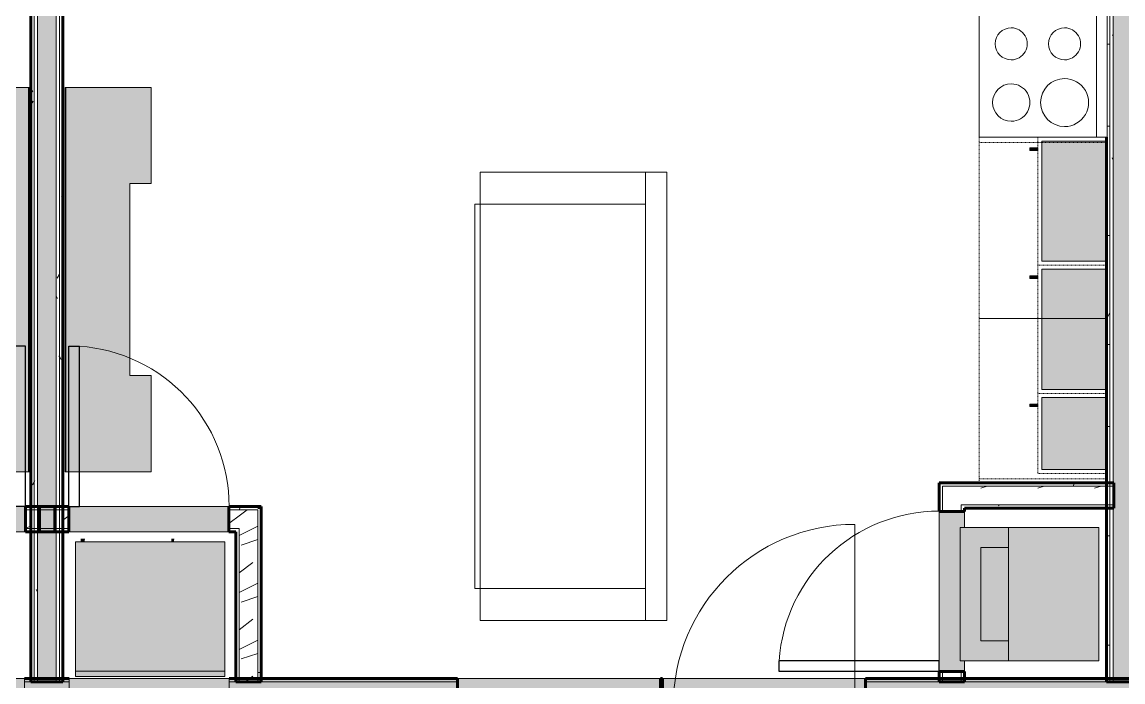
# Model space of a CAD drawing. Header units: inches. Extents: x -4061 to -1937, y 9836 to 11171.
# Drawn here: x -3141.8 to -2935.5, y 10018.1 to 10141.7 of the extents above; entities that cross this region are included whole.
import ezdxf

# ---------------------------------------------------------------- set-up
doc = ezdxf.new("R2010")
doc.units = ezdxf.units.IN
doc.header["$MEASUREMENT"] = 0
doc.linetypes.add('Dash', pattern=[0.25, 0.125, -0.125])
for name, color, linetype, lineweight in [('0-1', 7, 'Continuous', 5), ('0-2', 7, 'Continuous', 9), ('A-DOOR-1', 7, 'Continuous', 9), ('A-DOOR-2', 50, 'Continuous', 30), ('A-GLAZ-2', 10, 'Continuous', 18), ('A-GLAZ-3', 27, 'Continuous', 18), ('A-GLAZ-4', 250, 'Continuous', 60), ('A-WALL', 113, 'Continuous', 18), ('A-WALL-1', 8, 'Continuous', 5), ('A-WALL-2', 250, 'Continuous', 60), ('A-WALL-3', 10, 'Continuous', 18), ('A-WALL-PATT-1', 7, 'Continuous', 9), ('A-WALL-PATT-2', 55, 'Continuous', 9), ('A-WALL-PATT-3', 53, 'Continuous', 9), ('A-WALL-PATT-6', 111, 'Continuous', 9), ('I-FURN', 30, 'Continuous', 9), ('I-FURN-2', 7, 'Continuous', 9), ('I-FURN-3', 55, 'Continuous', 9), ('I-FURN-4', 53, 'Continuous', 9), ('I-WALL-2', 2, 'Continuous', 60), ('M-EQPM-1', 252, 'Continuous', 9), ('M-EQPM-2', 55, 'Continuous', 9), ('M-EQPM-3', 7, 'Continuous', 9), ('P-SANR-FIXT-2', 7, 'Continuous', 9), ('P-SANR-FIXT-3', 55, 'Continuous', 9), ('Q-CASE-1', 53, 'Continuous', 9), ('Q-CASE-3', 7, 'Continuous', 9), ('Q-CASE-4', 7, 'Dash', 9), ('Q-CASE-HDLN-1', 7, 'Dash', 9), ('Q-SPCQ-1', 7, 'Continuous', 9)]:
    doc.layers.add(name, color=color, linetype=linetype, lineweight=lineweight)
pattern_1 = [(0, (0, -1152), (20.48, 5.12), [0.845, -14.515, 0.845, -14.515, -81.92]), (0, (0, -1152), (20.48, 5.12), [-30.72, 0.845, -29.875, 0.845, -14.515, -35.84]), (0, (0, -1152), (20.48, 5.12), [-76.8, 0.845, -9.395, 0.845, -24.755]), (120, (7.68, -1149.44), (-14.67405, 15.1762003), [0.845, -14.515, 0.845, -14.515, -81.92]), (120, (7.68, -1149.44), (-14.67405, 15.1762003), [-30.72, 0.845, -29.875, 0.845, -14.515, -35.84]), (120, (7.68, -1149.44), (-14.67405, 15.1762003), [-76.8, 0.845, -9.395, 0.845, -24.755]), (240, (10.24, -1139.2), (-5.80595, -20.2962003), [0.845, -14.515, 0.845, -14.515, -81.92]), (240, (10.24, -1139.2), (-5.80595, -20.2962003), [-30.72, 0.845, -29.875, 0.845, -14.515, -35.84]), (240, (10.24, -1139.2), (-5.80595, -20.2962003), [-76.8, 0.845, -9.395, 0.845, -24.755])]
pattern_2 = [(216.87, (4.265, -1141.338), (31.9871619, 21.32545714), [5.331, -47.981]), (206.565, (10.662, -1144.536), (-10.662476, -10.6620098), [11.921, -11.921]), (198.435, (10.662, -1149.868), (-21.32449365, -10.6625869), [6.744, -26.974])]
pattern_3 = [(161.57, (0.32, -1151.68), (-2.560496185, -0.000537386), [0, -18.214, 2.022, 0]), (18.43, (-0.32, -1151.68), (-2.560496185, 0.000537386), [0, -18.214, 2.022, 0]), (108.43, (0.32, -1151.68), (1.27922091, -6.400876726), [6.07, -14.166]), (71.57, (-0.32, -1151.68), (1.27922091, 6.400876726), [6.07, -14.166])]

# ---------------------------------------------------------------- blocks, each defined once
blk = doc.blocks.new('Single-Flush - 30_ x 80_-1420870-ENLARGED RCP - 1ST FLOOR PLAN - WEST')
at = {"layer": 'A-DOOR-1'}
blk.add_arc((15, 2.375), 30.067, 93.81407, 180, dxfattribs=at)
at = {"layer": 'A-DOOR-2'}
for p, q in [((13, 2.375), (13, 32.375)), ((15, 32.375), (13, 32.375)), ((15, 2.375), (15, 32.375)), ((15, 2.375), (13, 2.375))]:
    blk.add_line(p, q, dxfattribs=at)
blk = doc.blocks.new('Entertainment_Center_14771 - Entertainment_Center_14771-1372851-ENLARGED RCP - 1ST FLOOR PLAN - WEST')
at = {"layer": 'I-FURN-3'}
for points in [[(-36, -6), (36, -6), (36, 10), (18, 10), (18, 6), (-18, 6), (-18, 10), (-36, 10), (-36, 0.67)], [(-35.31, 10), (-34.85, 10), (-34.85, 10.03), (-35.34, 10.03), (-35.31, 10)], [(-18.66, 10), (-18.66, 10.03), (-19.66, 10.03), (-19.66, 10), (-19, 10)], [(19.66, 10), (19.66, 10.03), (18.66, 10.03), (18.66, 10), (19, 10)], [(35.31, 10), (35.34, 10), (35.31, 10.03), (34.85, 10.03), (34.85, 10), (35.31, 10)], [(29.28, -6.13), (36, -6.13), (36, -6), (-36, -6), (-36, -6.13), (19, -6.13)]]:
    blk.add_hatch(color=256, dxfattribs=at).paths.add_polyline_path(points, flags=0)
at = {"layer": 'I-FURN-2'}
for p, q in [((-36, -6), (-36, 10)), ((-36, 10), (-18, 10)), ((-35.34, 10), (-35.34, 10.03)), ((-35.34, 10.03), (-34.85, 10.03)), ((-34.85, 10.03), (-34.85, 10)), ((-19.66, 10), (-19.66, 10.03)), ((-19.66, 10.03), (-18.66, 10.03)), ((-18.66, 10.03), (-18.66, 10)), ((-18, 10), (-18, 6)), ((18, 6), (18, 10)), ((18, 10), (36, 10)), ((18.66, 10.03), (19.66, 10.03)), ((18.66, 10), (18.66, 10.03)), ((19.66, 10.03), (19.66, 10)), ((34.85, 10), (34.85, 10.03)), ((34.85, 10.03), (35.34, 10.03)), ((35.34, 10.03), (35.34, 10)), ((36, 10), (36, -6)), ((-18, 6), (18, 6)), ((36, -6), (-36, -6)), ((-36, -6.13), (-36, -6)), ((36, -6), (-36, -6)), ((-36, -6.13), (36, -6.13)), ((36, -6.13), (36, -6))]:
    blk.add_line(p, q, dxfattribs=at)
blk = doc.blocks.new('Entertainment_Center_14771 - Entertainment_Center_14771-1352616-ENLARGED RCP - 1ST FLOOR PLAN - WEST')
at = {"layer": 'I-FURN-4'}
for points in [[(36, 6.12), (-36, 6.12), (-36, 6), (36, 6)], [(36, -10), (36, 6), (-36, 6), (-36, -10), (-18, -10), (-18, -6), (18, -6), (18, -10), (35, -10)], [(-34.85, -10.03), (-34.85, -10), (-35.34, -10), (-35.31, -10.03), (-35, -10.03)], [(-18.66, -10.03), (-18.66, -10), (-19.66, -10), (-19.66, -10.03), (-19, -10.03)], [(19.66, -10.03), (19.66, -10), (18.66, -10), (18.66, -10.03), (19, -10.03)], [(35.34, -10.03), (35.31, -10), (34.85, -10), (34.85, -10.03), (35.31, -10.03)]]:
    blk.add_hatch(color=256, dxfattribs=at).paths.add_polyline_path(points, flags=0)
at = {"layer": 'I-FURN-2'}
for p, q in [((36, 6.12), (-36, 6.12)), ((-36, 6), (-36, 6.12)), ((-36, 6), (36, 6)), ((-36, -10), (-36, 6)), ((-36, 6), (36, 6)), ((36, 6), (36, 6.12)), ((36, 6), (36, -10)), ((18, -6), (-18, -6)), ((-18, -6), (-18, -10)), ((18, -10), (18, -6)), ((-18, -10), (-36, -10)), ((-35.34, -10.03), (-35.34, -10)), ((-34.85, -10.03), (-35.34, -10.03)), ((-34.85, -10), (-34.85, -10.03)), ((-19.66, -10.03), (-19.66, -10)), ((-18.66, -10.03), (-19.66, -10.03)), ((-18.66, -10), (-18.66, -10.03)), ((36, -10), (18, -10)), ((18.66, -10.03), (18.66, -10)), ((19.66, -10.03), (18.66, -10.03)), ((19.66, -10), (19.66, -10.03)), ((34.85, -10.03), (34.85, -10)), ((35.34, -10.03), (34.85, -10.03)), ((35.34, -10), (35.34, -10.03))]:
    blk.add_line(p, q, dxfattribs=at)
blk = doc.blocks.new('Couch-Both_Arms-Generic - 1-1352606-ENLARGED RCP - 1ST FLOOR PLAN - WEST')
at = {"layer": 'I-FURN'}
for p, q in [((-42, 13.5), (42, 13.5)), ((-36, 13.5), (-42, 13.5)), ((-42, 13.5), (-42, -17.5)), ((36, 13.5), (-36, 13.5)), ((-36, 13.5), (-36, -18.5)), ((-36, -17.5), (-36, 13.5)), ((36, -18.5), (36, 13.5)), ((42, 13.5), (36, 13.5)), ((36, 13.5), (36, -17.5)), ((42, -17.5), (42, 13.5)), ((-42, -17.5), (-36, -17.5)), ((-36, -18.5), (36, -18.5)), ((36, -17.5), (42, -17.5))]:
    blk.add_line(p, q, dxfattribs=at)
at = {"layer": 'I-FURN-2'}
for p, q in [((42, 17.5), (-42, 17.5)), ((-42, 17.5), (-42, -17.5)), ((42, -17.5), (42, 17.5)), ((-42, -17.5), (42, -17.5))]:
    blk.add_line(p, q, dxfattribs=at)
blk = doc.blocks.new('Single-Flush - 30_ x 80_-1421383-ENLARGED RCP - 1ST FLOOR PLAN - WEST')
at = {"layer": 'A-DOOR-1'}
blk.add_arc((15, -2.375), 30.067, 180, 266.18593, dxfattribs=at)
at = {"layer": 'A-DOOR-2'}
for p, q in [((13, -2.375), (13, -32.375)), ((15, -2.375), (13, -2.375)), ((15, -2.375), (15, -32.375)), ((15, -32.375), (13, -32.375))]:
    blk.add_line(p, q, dxfattribs=at)
blk = doc.blocks.new('HVAC_SPVU_AlliedAir_MGE4 - HVAC_SPVU_AlliedAir_MGE4-1724639-ENLARGED RCP - 1ST FLOOR PLAN - WEST')
at = {"layer": 'M-EQPM-1'}
for points in [[(-14, 12.12), (-14, -12.13), (14, -12.13), (14, 12.12), (-12.18, 12.12)], [(-12.18, -12.13), (-14, -12.13), (-14, -13.13), (14, -13.13), (14, -12.13), (3.15, -12.13)]]:
    blk.add_hatch(color=256, dxfattribs=at).paths.add_polyline_path(points, flags=0)
at = {"layer": 'M-EQPM-2'}
for points in [[(-12.62, 12.62), (-13, 12.62), (-12.99, 12.12), (-12.25, 12.12), (-12.26, 12.62), (-12.53, 12.62)], [(4.19, 12.62), (4, 12.62), (4.01, 12.12), (4.5, 12.12), (4.49, 12.62), (4.25, 12.62)]]:
    blk.add_hatch(color=256, dxfattribs=at).paths.add_polyline_path(points, flags=0)
at = {"layer": 'M-EQPM-3'}
for p, q in [((-12.25, 12.62), (-13, 12.62)), ((4.5, 12.62), (4, 12.62)), ((-14, 12.12), (-14, -12.13)), ((14, 12.12), (-14, 12.12)), ((14, -12.13), (14, 12.12)), ((14, -12.13), (-14, -12.13)), ((-14, -12.13), (-14, -13.13)), ((-14, -12.13), (14, -12.13)), ((14, -13.13), (14, -12.13)), ((-14, -13.13), (14, -13.13))]:
    blk.add_line(p, q, dxfattribs=at)
blk = doc.blocks.new('Stacked Washer and Dryer - 26_x25_ - Private-1372850-ENLARGED RCP - 1ST FLOOR PLAN - WEST')
at = {"layer": 'P-SANR-FIXT-3'}
blk.add_hatch(color=256, dxfattribs=at).paths.add_polyline_path([(0, -12.5), (26, -12.5), (26, 12.5), (0, 12.5)], flags=0)
at = {"layer": 'P-SANR-FIXT-2'}
for p, q in [((26, 12.5), (0, 12.5)), ((0, -12.5), (0, 12.5)), ((16.90625, -12.5), (16.90625, 12.5)), ((26, 12.5), (26, -12.5)), ((22.09375, 8.75), (16.90625, 8.75)), ((22.09375, -8.75), (22.09375, 8.75)), ((16.90625, -8.75), (22.09375, -8.75)), ((0, -12.5), (26, -12.5))]:
    blk.add_line(p, q, dxfattribs=at)
blk = doc.blocks.new('Range - 24_ x 24_-1372826-ENLARGED RCP - 1ST FLOOR PLAN - WEST')
at = {"layer": 'Q-SPCQ-1'}
for p, q in [((0, 0), (24, 0)), ((0, -24), (0, 0)), ((24, 0), (24, -24)), ((0, -22), (24, -22)), ((24, -24), (0, -24))]:
    blk.add_line(p, q, dxfattribs=at)
for centre, radius, start, end in [((6.5, -6), 3.5, 360, 180), ((17.5, -6), 3, 360, 180), ((6.5, -6), 3.5, 180, 0), ((17.5, -6), 3, 180, 0), ((6.5, -16), 4.5, 360, 180), ((17.5, -16), 3, 360, 180), ((6.5, -16), 4.5, 180, 0), ((17.5, -16), 3, 180, 0)]:
    blk.add_arc(centre, radius, start, end, dxfattribs=at)
blk = doc.blocks.new('OD_CW_Countertop - OD_CW_Countertop-V26-ENLARGED RCP - 1ST FLOOR PLAN - WEST')
at = {"layer": 'Q-CASE-HDLN-1'}
for p, q in [((0.74, 23.87), (0.74, 0)), ((0.74, 0), (10.86, 0)), ((34.86, 0), (99.63, 0))]:
    blk.add_line(p, q, dxfattribs=at)
blk = doc.blocks.new('300 Series Wall Hung Cabinet_301 - 24_-V27-ENLARGED RCP - 1ST FLOOR PLAN - WEST')
at = {"layer": 'Q-CASE-1'}
for points in [[(11.25, -0.31), (-11.25, -0.31), (-11.25, -12.44), (11.25, -12.44)], [(-9.51, -13.19), (-10, -13.19), (-10, -14.69), (-9.51, -14.69)]]:
    blk.add_hatch(color=256, dxfattribs=at).paths.add_polyline_path(points, flags=0)
at = {"layer": 'Q-CASE-3'}
for p, q in [((-11.25, -12.44), (-11.25, -0.31)), ((11.25, -0.31), (11.25, -12.44)), ((11.25, -12.44), (-11.25, -12.44)), ((-9.51, -13.19), (-10, -13.19)), ((-10, -13.19), (-10, -14.69)), ((-9.51, -14.69), (-9.51, -13.19)), ((-10, -14.69), (-9.51, -14.69))]:
    blk.add_line(p, q, dxfattribs=at)
at = {"layer": 'Q-CASE-4'}
for p, q in [((12, -13.19), (12, -0.31)), ((-12, -13.19), (12, -13.19))]:
    blk.add_line(p, q, dxfattribs=at)
blk = doc.blocks.new('300 Series Wall Hung Cabinet_301 - 24_-V31-ENLARGED RCP - 1ST FLOOR PLAN - WEST')
at = {"layer": 'Q-CASE-1'}
for points in [[(11.25, -8.28), (11.25, -0.31), (-11.25, -0.31), (-11.25, -12.44), (11.25, -12.44)], [(-9.51, -13.19), (-10, -13.19), (-10, -14.69), (-9.51, -14.69)]]:
    blk.add_hatch(color=256, dxfattribs=at).paths.add_polyline_path(points, flags=0)
at = {"layer": 'Q-CASE-3'}
for p, q in [((-11.25, -12.44), (-11.25, -0.31)), ((11.25, -0.31), (11.25, -12.44)), ((11.25, -12.44), (-11.25, -12.44)), ((-9.51, -13.19), (-10, -13.19)), ((-10, -13.19), (-10, -14.69)), ((-9.51, -14.69), (-9.51, -13.19)), ((-10, -14.69), (-9.51, -14.69))]:
    blk.add_line(p, q, dxfattribs=at)
at = {"layer": 'Q-CASE-4'}
for p, q in [((-12, -0.31), (-12, -13.19)), ((12, -13.19), (12, -0.31)), ((-12, -13.19), (12, -13.19))]:
    blk.add_line(p, q, dxfattribs=at)
blk = doc.blocks.new('300 Series Wall Hung Cabinet_301 - 15_-V32-ENLARGED RCP - 1ST FLOOR PLAN - WEST')
at = {"layer": 'Q-CASE-1'}
for points in [[(6.75, -0.31), (-6.75, -0.31), (-6.75, -12.44), (6.75, -12.44), (6.75, -1.78)], [(-5.01, -13.19), (-5.5, -13.19), (-5.5, -14.69), (-5.01, -14.69)]]:
    blk.add_hatch(color=256, dxfattribs=at).paths.add_polyline_path(points, flags=0)
at = {"layer": 'Q-CASE-3'}
for p, q in [((-6.75, -12.44), (-6.75, -0.31)), ((6.75, -0.31), (6.75, -12.44)), ((6.75, -12.44), (-6.75, -12.44)), ((-5.01, -13.19), (-5.5, -13.19)), ((-5.5, -13.19), (-5.5, -14.69)), ((-5.01, -14.69), (-5.01, -13.19)), ((-5.5, -14.69), (-5.01, -14.69))]:
    blk.add_line(p, q, dxfattribs=at)
at = {"layer": 'Q-CASE-4'}
for p, q in [((-7.5, -0.31), (-7.5, -13.19)), ((7.5, -13.19), (7.5, -0.31)), ((-7.5, -13.19), (7.5, -13.19))]:
    blk.add_line(p, q, dxfattribs=at)
blk = doc.blocks.new('Base Cabinet-Double Door _ 1 Drawer - 33_-2224581-ENLARGED RCP - 1ST FLOOR PLAN - WEST')
at = {"layer": 'Q-CASE-4'}
for p, q in [((-15.76, 24), (-15.76, 0)), ((17.24, 24), (-15.76, 24)), ((17.24, 0), (17.24, 24)), ((-15.76, 0), (17.24, 0))]:
    blk.add_line(p, q, dxfattribs=at)
blk = doc.blocks.new('Base Cabinet-Double Door _ 1 Drawer - 30_-2219391-ENLARGED RCP - 1ST FLOOR PLAN - WEST')
at = {"layer": 'Q-CASE-4'}
for p, q in [((-14.26, 24), (-14.26, 0)), ((15.74, 24), (-14.26, 24)), ((15.74, 0), (15.74, 24)), ((-14.26, 0), (15.74, 0))]:
    blk.add_line(p, q, dxfattribs=at)
blk = doc.blocks.new('CTR - 1st Phase - Unit Layouts_rvt-1-ENLARGED RCP - 1ST FLOOR PLAN - WEST')
at = {"layer": 'A-WALL-1'}
for points in [[(-3171.1, 10046.24), (-3141.1, 10046.24), (-3141.1, 10050.99), (-3171.1, 10050.99), (-3171.1, 10046.86)], [(-3133.02, 10046.24), (-3103.02, 10046.24), (-3103.02, 10050.99), (-3133.02, 10050.99), (-3133.02, 10046.86)], [(-2965.15, 10020.03), (-2965.15, 10022.03), (-2965.99, 10022.03), (-2965.99, 10047.03), (-2965.15, 10047.03), (-2965.15, 10050.03), (-2969.9, 10050.03), (-2969.9, 10020.03), (-2965.77, 10020.03)]]:
    blk.add_hatch(color=256, dxfattribs=at).paths.add_polyline_path(points, flags=0)
at = {"layer": 'A-WALL-PATT-1'}
h = blk.add_hatch(dxfattribs=at)
h.set_pattern_fill('FP_1', color=256, style=0, pattern_type=2)
h.set_pattern_definition(pattern_1)
h.paths.add_polyline_path([(-2969.7, 10018.71), (-2969.27, 10018.71), (-2969.27, 10020.03), (-2969.9, 10020.03), (-2969.9, 10018.71)], flags=0)
h.paths.add_polyline_path([(-2969.27, 10050.03), (-2969.27, 10055.4), (-2969.9, 10055.4), (-2969.9, 10050.03)], flags=0)
h = blk.add_hatch(dxfattribs=at)
h.set_pattern_fill('FP_1', color=256, style=0, pattern_type=2)
h.set_pattern_definition(pattern_1)
h.paths.add_polyline_path([(-2946.49, 10054.78), (-2938.52, 10054.78), (-2938.52, 10055.4), (-2969.27, 10055.4), (-2969.27, 10054.78), (-2950.65, 10054.78)], flags=0)
h = blk.add_hatch(dxfattribs=at)
h.set_pattern_fill('FP_1', color=256, style=0, pattern_type=2)
h.set_pattern_definition(pattern_1)
h.paths.add_polyline_path([(-2946.49, 10050.65), (-2938.52, 10050.65), (-2938.52, 10051.28), (-2965.15, 10051.28), (-2965.15, 10050.65), (-2950.65, 10050.65)], flags=0)
h = blk.add_hatch(dxfattribs=at)
h.set_pattern_fill('FP_1', color=256, style=0, pattern_type=2)
h.set_pattern_definition(pattern_1)
h.paths.add_polyline_path([(-3141.1, 10050.36), (-3140.12, 10050.36), (-3140.12, 10050.99), (-3141.1, 10050.99)], flags=0)
h.paths.add_polyline_path([(-3173.02, 10050.36), (-3171.1, 10050.36), (-3171.1, 10050.99), (-3176.52, 10050.99), (-3176.52, 10050.36)], flags=0)
h = blk.add_hatch(dxfattribs=at)
h.set_pattern_fill('FP_1', color=256, style=0, pattern_type=2)
h.set_pattern_definition(pattern_1)
h.paths.add_polyline_path([(-3133.02, 10050.36), (-3133.02, 10050.99), (-3134.12, 10050.99), (-3134.12, 10050.36), (-3133.57, 10050.36)], flags=0)
h.paths.add_polyline_path([(-3101.1, 10050.36), (-3097.6, 10050.36), (-3097.61, 10050.99), (-3103.02, 10050.99), (-3103.02, 10050.36), (-3101.72, 10050.36)], flags=0)
h = blk.add_hatch(dxfattribs=at)
h.set_pattern_fill('FP_1', color=256, style=0, pattern_type=2)
h.set_pattern_definition(pattern_1)
h.paths.add_polyline_path([(-3096.98, 10018.71), (-3096.97, 10018.71), (-3096.97, 10050.99), (-3097.6, 10050.99), (-3097.6, 10018.71)], flags=0)
at = {"layer": 'A-WALL-PATT-2'}
h = blk.add_hatch(dxfattribs=at)
h.set_pattern_fill('FP_2', color=256, style=0, pattern_type=2)
h.set_pattern_definition(pattern_2)
h.paths.add_polyline_path([(-2969.27, 10018.71), (-2965.77, 10018.71), (-2965.77, 10020.03), (-2969.27, 10020.03)], flags=0)
h.paths.add_polyline_path([(-2965.77, 10050.03), (-2965.77, 10054.78), (-2969.27, 10054.78), (-2969.27, 10050.03), (-2965.99, 10050.03)], flags=0)
h = blk.add_hatch(dxfattribs=at)
h.set_pattern_fill('FP_2', color=256, style=0, pattern_type=2)
h.set_pattern_definition(pattern_2)
h.paths.add_polyline_path([(-2965.77, 10051.28), (-2938.52, 10051.28), (-2938.52, 10054.78), (-2965.77, 10054.76)], flags=0)
h = blk.add_hatch(dxfattribs=at)
h.set_pattern_fill('FP_2', color=256, style=0, pattern_type=2)
h.set_pattern_definition(pattern_2)
h.paths.add_polyline_path([(-3141.1, 10046.86), (-3140.12, 10046.86), (-3140.12, 10050.36), (-3141.1, 10050.36), (-3141.1, 10049.69)], flags=0)
h.paths.add_polyline_path([(-3171.1, 10046.86), (-3171.1, 10050.36), (-3173.02, 10050.36), (-3173.02, 10046.86), (-3172.4, 10046.86)], flags=0)
h = blk.add_hatch(dxfattribs=at)
h.set_pattern_fill('FP_2', color=256, style=0, pattern_type=2)
h.set_pattern_definition(pattern_2)
h.paths.add_polyline_path([(-3134.12, 10046.86), (-3133.02, 10046.86), (-3133.02, 10050.36), (-3134.12, 10050.36), (-3134.12, 10047.57)], flags=0)
h.paths.add_polyline_path([(-3101.1, 10046.86), (-3101.1, 10050.36), (-3103.02, 10050.36), (-3103.02, 10046.86), (-3101.72, 10046.86)], flags=0)
h = blk.add_hatch(dxfattribs=at)
h.set_pattern_fill('FP_2', color=256, style=0, pattern_type=2)
h.set_pattern_definition(pattern_2)
h.paths.add_polyline_path([(-3097.6, 10018.09), (-3097.6, 10050.36), (-3101.1, 10050.36), (-3101.1, 10018.09)], flags=0)
at = {"layer": 'A-WALL-2'}
for p, q in [((-2969.9, 10050.03), (-2969.9, 10055.4)), ((-2969.9, 10055.4), (-2969.27, 10055.4)), ((-2969.27, 10055.4), (-2965.15, 10055.4)), ((-2965.15, 10055.4), (-2937.15, 10055.4)), ((-2937.15, 10055.4), (-2937.15, 10050.65)), ((-3141.1, 10046.24), (-3141.1, 10050.99)), ((-3141.1, 10050.99), (-3135.62, 10050.99)), ((-3138.5, 10050.99), (-3133.02, 10050.99)), ((-3138.5, 10046.24), (-3138.5, 10050.99)), ((-3135.62, 10050.99), (-3135.62, 10046.24)), ((-3133.02, 10050.99), (-3133.02, 10046.24)), ((-3103.02, 10050.99), (-3101.72, 10050.99)), ((-3103.02, 10046.24), (-3103.02, 10050.99)), ((-3101.72, 10050.99), (-3097.6, 10050.99)), ((-3097.6, 10050.99), (-3096.97, 10050.99)), ((-3096.97, 10050.99), (-3096.97, 10018.09)), ((-2965.15, 10050.03), (-2969.9, 10050.03)), ((-2965.15, 10050.65), (-2965.15, 10050.03)), ((-2937.15, 10050.65), (-2965.15, 10050.65)), ((-3135.62, 10046.24), (-3141.1, 10046.24)), ((-3133.02, 10046.24), (-3138.5, 10046.24)), ((-3101.72, 10046.24), (-3103.02, 10046.24)), ((-3101.72, 10018.09), (-3101.72, 10046.24)), ((-3096.97, 10018.09), (-3101.72, 10018.09)), ((-2969.9, 10018.09), (-2969.9, 10020.03)), ((-2969.9, 10020.03), (-2965.15, 10020.03)), ((-2965.15, 10018.09), (-2969.9, 10018.09)), ((-2965.15, 10020.03), (-2965.15, 10018.09))]:
    blk.add_line(p, q, dxfattribs=at)
at = {"layer": 'A-WALL-3'}
for p, q in [((-2969.27, 10050.03), (-2969.27, 10054.78)), ((-2965.77, 10054.78), (-2969.27, 10054.78)), ((-2965.15, 10054.78), (-2965.77, 10054.78)), ((-2965.15, 10054.78), (-2937.15, 10054.78)), ((-2965.77, 10050.03), (-2965.77, 10051.28)), ((-2965.15, 10051.28), (-2965.77, 10051.28)), ((-2965.15, 10051.28), (-2937.15, 10051.28)), ((-3141.1, 10050.99), (-3171.1, 10050.99)), ((-3141.1, 10050.36), (-3135.62, 10050.36)), ((-3133.02, 10050.36), (-3138.5, 10050.36)), ((-3103.02, 10050.99), (-3133.02, 10050.99)), ((-3101.72, 10050.36), (-3103.02, 10050.36)), ((-3101.1, 10050.36), (-3101.72, 10050.36)), ((-3097.6, 10050.36), (-3101.1, 10050.36)), ((-3097.6, 10018.09), (-3097.6, 10050.36)), ((-2969.9, 10050.03), (-2969.9, 10020.03)), ((-2965.15, 10047.03), (-2965.15, 10050.03)), ((-3171.1, 10046.24), (-3141.1, 10046.24)), ((-3141.1, 10046.86), (-3135.62, 10046.86)), ((-3133.02, 10046.86), (-3138.5, 10046.86)), ((-3133.02, 10046.24), (-3103.02, 10046.24)), ((-3101.72, 10046.86), (-3103.02, 10046.86)), ((-3101.1, 10046.86), (-3101.72, 10046.86)), ((-3101.1, 10018.09), (-3101.1, 10046.86)), ((-2965.15, 10020.03), (-2965.15, 10022.03)), ((-2969.27, 10018.09), (-2969.27, 10020.03)), ((-2965.77, 10018.09), (-2965.77, 10020.03))]:
    blk.add_line(p, q, dxfattribs=at)
at = {"layer": '0-2'}
for name, p, rotation in [('OD_CW_Countertop - OD_CW_Countertop-V26-ENLARGED RCP - 1ST FLOOR PLAN - WEST', (-2962.4, 10155.03), 269.9999999999988), ('Range - 24_ x 24_-1372826-ENLARGED RCP - 1ST FLOOR PLAN - WEST', (-2962.4, 10120.16), 89.99999999998757), ('Entertainment_Center_14771 - Entertainment_Center_14771-1372851-ENLARGED RCP - 1ST FLOOR PLAN - WEST', (-3146.55, 10093.48), 89.99999999998715), ('Entertainment_Center_14771 - Entertainment_Center_14771-1352616-ENLARGED RCP - 1ST FLOOR PLAN - WEST', (-3127.57, 10093.48), 89.99999999999719), ('Base Cabinet-Double Door _ 1 Drawer - 33_-2224581-ENLARGED RCP - 1ST FLOOR PLAN - WEST', (-2938.4, 10101.93), 90.00000000000378), ('300 Series Wall Hung Cabinet_301 - 24_-V27-ENLARGED RCP - 1ST FLOOR PLAN - WEST', (-2938.21, 10108.16), 269.9999999999933), ('Couch-Both_Arms-Generic - 1-1352606-ENLARGED RCP - 1ST FLOOR PLAN - WEST', (-3038.43, 10071.62), 269.9999999999945), ('300 Series Wall Hung Cabinet_301 - 24_-V31-ENLARGED RCP - 1ST FLOOR PLAN - WEST', (-2938.21, 10084.16), 269.9999999999933), ('Base Cabinet-Double Door _ 1 Drawer - 30_-2219391-ENLARGED RCP - 1ST FLOOR PLAN - WEST', (-2938.4, 10070.43), 90.00000000000378), ('Single-Flush - 30_ x 80_-1421383-ENLARGED RCP - 1ST FLOOR PLAN - WEST', (-3118.02, 10048.61), 180), ('300 Series Wall Hung Cabinet_301 - 15_-V32-ENLARGED RCP - 1ST FLOOR PLAN - WEST', (-2938.21, 10064.66), 269.9999999999933), ('Single-Flush - 30_ x 80_-1421383-ENLARGED RCP - 1ST FLOOR PLAN - WEST', (-2967.52, 10035.03), 269.9999999999782), ('Stacked Washer and Dryer - 26_x25_ - Private-1372850-ENLARGED RCP - 1ST FLOOR PLAN - WEST', (-2939.99, 10034.53), 180)]:
    blk.add_blockref(name, p, dxfattribs=dict(at, rotation=rotation))
for name, p in [('Single-Flush - 30_ x 80_-1420870-ENLARGED RCP - 1ST FLOOR PLAN - WEST', (-3156.1, 10048.61)), ('HVAC_SPVU_AlliedAir_MGE4 - HVAC_SPVU_AlliedAir_MGE4-1724639-ENLARGED RCP - 1ST FLOOR PLAN - WEST', (-3117.77, 10032.21))]:
    blk.add_blockref(name, p, dxfattribs=at)
blk = doc.blocks.new('_THE_ WINDOW _ DOOR - Door - 1st Floor-2113397-ENLARGED RCP - 1ST FLOOR PLAN - WEST')
at = {"layer": 'A-GLAZ-2'}
blk.add_hatch(color=256, dxfattribs=at).paths.add_polyline_path([(-10.2976, -3.3125), (17.0125, -3.3125), (17.0125, -2.8125), (-17.0125, -2.8125), (-17.0125, -3.3125), (-12.0125, -3.3125)], flags=0)
at = {"layer": 'A-GLAZ-3'}
h = blk.add_hatch(color=256, dxfattribs=at)
h.paths.add_polyline_path([(19.0125, -4.8125), (19.0125, -4.3125), (17.0125, -4.3125), (17.0125, -4.8125)], flags=0)
h.paths.add_polyline_path([(-19.0125, -4.8125), (-17.0125, -4.8125), (-17.0125, -4.3125), (-19.0125, -4.3125)], flags=0)
h.paths.add_polyline_path([(17.0125, -3.3125), (19.0125, -3.3125), (19.0125, -0.8125), (17.0125, -0.8125), (17.0125, -2.8125)], flags=0)
h.paths.add_polyline_path([(-17.0125, -3.3125), (-17.0125, -0.8125), (-19.0125, -0.8125), (-19.0125, -3.3125), (-17.7625, -3.3125)], flags=0)
h = blk.add_hatch(color=256, dxfattribs=at)
h.paths.add_polyline_path([(-10.2976, -4.8125), (17.0125, -4.8125), (17.0125, -4.3125), (-17.0125, -4.3125), (-17.0125, -4.8125), (-12.0125, -4.8125)], flags=0)
h.paths.add_polyline_path([(17.0125, -2.3125), (17.0125, -0.8125), (-17.0125, -0.8125), (-17.0125, -2.3125), (12.0125, -2.3125)], flags=0)
for points in [[(19.0125, -4.3125), (19.0125, -3.3125), (-19.0125, -3.3125), (-19.0125, -4.3125), (17.0125, -4.3125)], [(-12.0125, -2.8125), (12.0125, -2.8125), (12.0125, -2.3125), (-12.0125, -2.3125)]]:
    blk.add_hatch(color=256, dxfattribs=at).paths.add_polyline_path(points, flags=0)
h = blk.add_hatch(color=256, dxfattribs=at)
h.paths.add_polyline_path([(15.7625, -2.8125), (17.0125, -2.8125), (17.0125, -2.3125), (12.0125, -2.3125), (12.0125, -2.8125)], flags=0)
h.paths.add_polyline_path([(-17.0125, -2.8125), (-12.0125, -2.8125), (-12.0125, -2.3125), (-17.0125, -2.3125)], flags=0)
at = {"layer": 'A-GLAZ-2'}
for p, q in [((17.0125, 33.2125), (17.0125, -0.8125)), ((-17.0125, -0.8125), (17.0125, -0.8125)), ((19.0125, -3.3125), (-19.0125, -3.3125)), ((-19.0125, -3.3125), (-19.0125, -4.3125)), ((-12.0125, -2.3125), (12.0125, -2.3125)), ((19.0125, -3.3125), (19.0125, -4.3125)), ((-19.0125, -4.3125), (19.0125, -4.3125)), ((17.0125, -4.8125), (-17.0125, -4.8125))]:
    blk.add_line(p, q, dxfattribs=at)
blk.add_arc((17.0125, -0.8125), 34.025, 90, 180, dxfattribs=at)
at = {"layer": 'A-GLAZ-4'}
for p, q in [((-17.0125, -0.8125), (-19.0125, -0.8125)), ((-17.0125, -3.3125), (-17.0125, -0.8125)), ((17.0125, -0.8125), (17.0125, -3.3125)), ((19.0125, -0.8125), (17.0125, -0.8125)), ((-17.0125, -2.3125), (-17.0125, -3.3125)), ((-12.0125, -2.3125), (-17.0125, -2.3125)), ((-17.0125, -2.8125), (-17.0125, -3.3125)), ((17.0125, -2.8125), (-17.0125, -2.8125)), ((-12.0125, -3.3125), (-12.0125, -2.3125)), ((12.0125, -2.3125), (12.0125, -3.3125)), ((17.0125, -2.3125), (12.0125, -2.3125)), ((17.0125, -3.3125), (17.0125, -2.3125)), ((17.0125, -3.3125), (17.0125, -2.8125)), ((-19.0125, -4.3125), (-19.0125, -4.8125)), ((-19.0125, -4.8125), (-17.0125, -4.8125)), ((-17.0125, -4.8125), (-17.0125, -4.3125)), ((17.0125, -4.3125), (17.0125, -4.8125)), ((17.0125, -4.8125), (19.0125, -4.8125)), ((19.0125, -4.8125), (19.0125, -4.3125))]:
    blk.add_line(p, q, dxfattribs=at)
blk = doc.blocks.new('089100 - Louvers - Magic-Pak - 089100 - Louvers - Magic-Pak-2121265-ENLARGED RCP - 1ST FLOOR PLAN - WEST')
at = {"layer": 'A-GLAZ-3'}
blk.add_hatch(color=256, dxfattribs=at).paths.add_polyline_path([(-5.34, 4.31), (-15, 4.31), (-15, -4.31), (15, -4.31), (15, 4.31), (9.99, 4.31)], flags=0)
at = {"layer": 'A-GLAZ-2'}
for p, q in [((15, 4.31), (-15, 4.31)), ((-15, 4.31), (-15, -4.31)), ((15, 4.31), (15, -4.31)), ((-15, -4.31), (15, -4.31))]:
    blk.add_line(p, q, dxfattribs=at)
blk = doc.blocks.new('CTR - 1st Phase - Shell_rvt-1-ENLARGED RCP - 1ST FLOOR PLAN - WEST')
at = {"layer": 'A-WALL-1'}
for points in [[(-3024.11, 10013.59), (-3022.11, 10013.59), (-3022.11, 10018.71), (-3060.14, 10018.71), (-3060.14, 10013.59), (-3043.68, 10013.59)], [(-2983.71, 10013.59), (-2983.71, 10018.71), (-3021.74, 10018.71), (-3021.74, 10013.59), (-2985.71, 10013.59)]]:
    blk.add_hatch(color=256, dxfattribs=at).paths.add_polyline_path(points, flags=0)
at = {"layer": 'A-WALL-PATT-2'}
h = blk.add_hatch(dxfattribs=at)
h.set_pattern_fill('FP_1', color=256, style=0, pattern_type=2)
h.set_pattern_definition(pattern_1)
h.paths.add_polyline_path([(-2951.71, 10018.09), (-2938.52, 10018.09), (-2938.52, 10018.71), (-2983.71, 10018.71), (-2983.71, 10018.09), (-2965.15, 10018.09)], flags=0)
h.paths.add_polyline_path([(-2932.52, 10018.09), (-2887.34, 10018.09), (-2887.34, 10018.71), (-2932.52, 10018.71), (-2932.52, 10018.42)], flags=0)
h.paths.add_polyline_path([(-3141.32, 10018.09), (-3140.12, 10018.09), (-3140.12, 10018.71), (-3141.32, 10018.71)], flags=0)
h.paths.add_polyline_path([(-3132.92, 10018.09), (-3132.92, 10018.71), (-3134.12, 10018.71), (-3134.12, 10018.09)], flags=0)
h.paths.add_polyline_path([(-2646.55, 10018.09), (-2642.24, 10018.09), (-2642.24, 10018.71), (-2649.62, 10018.71), (-2649.62, 10018.09)], flags=0)
h.paths.add_polyline_path([(-2848.94, 10018.09), (-2848.94, 10018.71), (-2849.31, 10018.71), (-2849.31, 10018.09)], flags=0)
h.paths.add_polyline_path([(-2704.07, 10018.09), (-2689.62, 10018.09), (-2689.62, 10018.71), (-2708.62, 10018.71), (-2708.62, 10018.09), (-2704.07, 10018.09)], flags=0)
h.paths.add_polyline_path([(-2738.62, 10018.09), (-2738.62, 10018.71), (-2741.47, 10018.71), (-2741.47, 10018.09), (-2738.8, 10018.09)], flags=0)
h.paths.add_polyline_path([(-2810.91, 10018.09), (-2810.54, 10018.09), (-2810.54, 10018.71), (-2810.91, 10018.71)], flags=0)
h.paths.add_polyline_path([(-2772.51, 10018.09), (-2744.97, 10018.09), (-2744.97, 10018.71), (-2772.51, 10018.71)], flags=0)
h.paths.add_polyline_path([(-3101.1, 10018.09), (-3101.1, 10018.71), (-3102.92, 10018.71), (-3102.92, 10018.09)], flags=0)
h.paths.add_polyline_path([(-3060.14, 10018.09), (-3060.14, 10018.71), (-3097.6, 10018.71), (-3097.6, 10018.09), (-3074.34, 10018.09)], flags=0)
h.paths.add_polyline_path([(-3022.11, 10018.09), (-3021.74, 10018.09), (-3021.74, 10018.71), (-3022.11, 10018.71)], flags=0)
h.paths.add_polyline_path([(-3171.32, 10018.09), (-3171.32, 10018.71), (-3173.02, 10018.69), (-3173.02, 10018.09)], flags=0)
h.paths.add_polyline_path([(-3252.51, 10018.09), (-3252.14, 10018.09), (-3252.14, 10018.71), (-3252.51, 10018.71)], flags=0)
h.paths.add_polyline_path([(-3214.11, 10018.09), (-3176.52, 10018.09), (-3176.52, 10018.71), (-3214.11, 10018.71)], flags=0)
h.paths.add_polyline_path([(-3477.22, 10018.09), (-3477.22, 10018.71), (-3479.54, 10018.71), (-3479.54, 10018.09)], flags=0)
h.paths.add_polyline_path([(-3442.23, 10018.09), (-3405.42, 10018.09), (-3405.42, 10018.71), (-3473.72, 10018.71), (-3473.72, 10018.09), (-3457.56, 10018.09)], flags=0)
h.paths.add_polyline_path([(-3290.54, 10018.09), (-3290.54, 10018.71), (-3335.72, 10018.71), (-3335.72, 10018.09), (-3319.6, 10018.09)], flags=0)
h.paths.add_polyline_path([(-3341.72, 10018.09), (-3341.72, 10018.71), (-3367.4, 10018.71), (-3367.4, 10018.09), (-3350.26, 10018.09)], flags=0)
h.paths.add_polyline_path([(-3559.71, 10018.09), (-3516.25, 10018.09), (-3516.25, 10018.71), (-3559.71, 10018.71)], flags=0)
h.paths.add_polyline_path([(-3597.74, 10018.09), (-3597.74, 10018.71), (-3598.11, 10018.71), (-3598.11, 10018.09)], flags=0)
h.paths.add_polyline_path([(-3512.12, 10018.09), (-3509.54, 10018.09), (-3509.54, 10018.71), (-3512.12, 10018.71), (-3512.12, 10018.12)], flags=0)
h.paths.add_polyline_path([(-3636.51, 10018.09), (-3636.14, 10018.09), (-3636.14, 10018.71), (-3636.51, 10018.71)], flags=0)
h.paths.add_polyline_path([(-3687.49, 10018.09), (-3674.54, 10018.09), (-3674.54, 10018.71), (-3770.72, 10018.71), (-3770.72, 10018.09), (-3702.57, 10018.09)], flags=0)
h.paths.add_polyline_path([(-3822.19, 10018.09), (-3808.75, 10018.09), (-3808.75, 10018.71), (-3822.2, 10018.71), (-3822.2, 10018.09)], flags=0)
at = {"layer": 'A-WALL-PATT-3'}
h = blk.add_hatch(dxfattribs=at)
h.set_pattern_fill('FP_10', color=256, style=0, pattern_type=2)
h.set_pattern_definition(pattern_3)
h.paths.add_polyline_path([(-2649.07, 10012.59), (-2642.24, 10012.59), (-2642.24, 10018.09), (-2649.62, 10018.09), (-2649.62, 10012.59)], flags=0)
h.paths.add_polyline_path([(-2772.51, 10012.59), (-2738.62, 10012.59), (-2738.62, 10018.09), (-2772.51, 10018.09)], flags=0)
h.paths.add_polyline_path([(-2708.62, 10012.59), (-2689.62, 10012.59), (-2689.62, 10018.09), (-2708.62, 10018.09), (-2708.62, 10015.87)], flags=0)
h.paths.add_polyline_path([(-2810.54, 10012.59), (-2810.54, 10018.09), (-2810.91, 10018.09), (-2810.91, 10012.59)], flags=0)
h.paths.add_polyline_path([(-2848.94, 10012.59), (-2848.94, 10018.09), (-2849.31, 10018.09), (-2849.31, 10012.59)], flags=0)
h.paths.add_polyline_path([(-2890.39, 10012.59), (-2887.34, 10012.59), (-2887.34, 10018.09), (-2983.71, 10018.09), (-2983.71, 10012.59), (-2921.05, 10012.59)], flags=0)
h.paths.add_polyline_path([(-3022.11, 10012.59), (-3021.74, 10012.59), (-3021.74, 10018.09), (-3022.11, 10018.09), (-3022.11, 10013.59)], flags=0)
h.paths.add_polyline_path([(-3132.92, 10012.59), (-3132.92, 10018.09), (-3141.32, 10018.09), (-3141.32, 10012.59), (-3134.12, 10012.59)], flags=0)
h.paths.add_polyline_path([(-3060.14, 10012.59), (-3060.14, 10018.09), (-3102.92, 10018.09), (-3102.92, 10012.59), (-3074.34, 10012.59)], flags=0)
h.paths.add_polyline_path([(-3171.32, 10012.59), (-3171.32, 10018.09), (-3214.11, 10018.09), (-3214.11, 10012.59), (-3196.97, 10012.59)], flags=0)
h.paths.add_polyline_path([(-3252.14, 10012.59), (-3252.14, 10018.09), (-3252.51, 10018.09), (-3252.51, 10012.59)], flags=0)
h.paths.add_polyline_path([(-3472.89, 10012.59), (-3405.42, 10012.59), (-3405.42, 10018.09), (-3479.54, 10018.09), (-3479.54, 10012.59)], flags=0)
h.paths.add_polyline_path([(-3367.4, 10012.59), (-3290.54, 10012.59), (-3290.54, 10018.09), (-3367.4, 10018.09)], flags=0)
h.paths.add_polyline_path([(-3636.51, 10012.59), (-3636.14, 10012.59), (-3636.14, 10018.09), (-3636.51, 10018.09), (-3636.51, 10013.59)], flags=0)
h.paths.add_polyline_path([(-3597.74, 10012.59), (-3597.74, 10018.09), (-3598.11, 10018.09), (-3598.11, 10012.59)], flags=0)
h.paths.add_polyline_path([(-3770.72, 10012.59), (-3674.54, 10012.59), (-3674.54, 10018.09), (-3770.72, 10018.09)], flags=0)
h.paths.add_polyline_path([(-3516.25, 10012.59), (-3509.54, 10012.59), (-3509.54, 10018.09), (-3559.71, 10018.09), (-3559.71, 10012.59), (-3534.21, 10012.59)], flags=0)
h.paths.add_polyline_path([(-3819.83, 10012.59), (-3808.75, 10012.59), (-3808.75, 10018.09), (-3822.82, 10018.09), (-3822.82, 10012.59), (-3822.2, 10012.59)], flags=0)
at = {"layer": 'A-WALL-2'}
for p, q in [((-3141.32, 10018.71), (-3132.92, 10018.71)), ((-3102.92, 10018.71), (-3060.14, 10018.71)), ((-3060.14, 10018.71), (-3060.14, 10011.09)), ((-3022.11, 10011.09), (-3022.11, 10018.71)), ((-3022.11, 10018.71), (-3021.74, 10018.71)), ((-3021.74, 10018.71), (-3021.74, 10011.09)), ((-2983.71, 10011.09), (-2983.71, 10018.71)), ((-2983.71, 10018.71), (-2887.34, 10018.71))]:
    blk.add_line(p, q, dxfattribs=at)
at = {"layer": 'A-WALL-3'}
for p, q in [((-3141.32, 10018.09), (-3132.92, 10018.09)), ((-3102.92, 10018.09), (-3060.14, 10018.09)), ((-3022.11, 10018.71), (-3060.14, 10018.71)), ((-3022.11, 10018.09), (-3021.74, 10018.09)), ((-2983.71, 10018.71), (-3021.74, 10018.71)), ((-2983.71, 10018.09), (-2887.34, 10018.09))]:
    blk.add_line(p, q, dxfattribs=at)
at = {"layer": '0-2'}
for name, p in [('_THE_ WINDOW _ DOOR - Door - 1st Floor-2113397-ENLARGED RCP - 1ST FLOOR PLAN - WEST', (-3002.72, 10014.4)), ('089100 - Louvers - Magic-Pak - 089100 - Louvers - Magic-Pak-2121265-ENLARGED RCP - 1ST FLOOR PLAN - WEST', (-3117.92, 10014.4))]:
    blk.add_blockref(name, p, dxfattribs=at)
at = {"layer": '0-2', "rotation": 180}
blk.add_blockref('089100 - Louvers - Magic-Pak - 089100 - Louvers - Magic-Pak-2121265-ENLARGED RCP - 1ST FLOOR PLAN - WEST', (-3156.32, 10014.4), dxfattribs=at)

msp = doc.modelspace()

# ---------------------------------------------------------------- hatches: boundary and pattern name
at = {"layer": 'A-WALL-PATT-6'}
h = msp.add_hatch(dxfattribs=at)
h.set_pattern_fill('FP_10', color=256, style=0, pattern_type=2)
h.set_pattern_definition(pattern_3)
h.paths.add_polyline_path([(-2937.27, 10018.09), (-2933.77, 10018.09), (-2933.77, 10377.39), (-2937.27, 10377.39), (-2937.27, 10021.51)], flags=0)
h = msp.add_hatch(dxfattribs=at)
h.set_pattern_fill('FP_1', color=256, style=0, pattern_type=2)
h.set_pattern_definition(pattern_1)
h.paths.add_polyline_path([(-2937.9, 10018.09), (-2937.9, 10181.79), (-2938.52, 10181.79), (-2938.52, 10144.16), (-2938.4, 10144.16), (-2938.4, 10120.16), (-2938.52, 10120.16), (-2938.52, 10018.09)], flags=0)
h.paths.add_polyline_path([(-2937.9, 10185.29), (-2937.9, 10376.14), (-2938.52, 10376.14), (-2938.52, 10185.29)], flags=0)
h = msp.add_hatch(dxfattribs=at)
h.set_pattern_fill('FP_1', color=256, style=0, pattern_type=2)
h.set_pattern_definition(pattern_1)
h.paths.add_polyline_path([(-2937.27, 10018.09), (-2937.27, 10181.79), (-2937.9, 10181.79), (-2937.9, 10018.09)], flags=0)
h.paths.add_polyline_path([(-2937.27, 10185.29), (-2937.27, 10376.76), (-2937.9, 10376.76), (-2937.9, 10185.29), (-2937.61, 10185.29)], flags=0)
h = msp.add_hatch(dxfattribs=at)
h.set_pattern_fill('FP_1', color=256, style=0, pattern_type=2)
h.set_pattern_definition(pattern_1)
h.paths.add_polyline_path([(-3140.12, 10018.09), (-3139.5, 10018.09), (-3139.5, 10355.81), (-3140.12, 10355.81), (-3140.12, 10018.71)], flags=0)
h.paths.add_polyline_path([(-3139.5, 10360.56), (-3139.5, 10361.19), (-3140.12, 10361.19), (-3140.12, 10360.56)], flags=0)
h = msp.add_hatch(dxfattribs=at)
h.set_pattern_fill('FP_1', color=256, style=0, pattern_type=2)
h.set_pattern_definition(pattern_1)
h.paths.add_polyline_path([(-3139.5, 10018.09), (-3138.87, 10018.09), (-3138.87, 10356.44), (-3139.5, 10356.44), (-3139.5, 10018.71)], flags=0)
h.paths.add_polyline_path([(-3138.87, 10359.94), (-3138.87, 10360.56), (-3139.5, 10360.56), (-3139.5, 10359.94)], flags=0)
h = msp.add_hatch(dxfattribs=at)
h.set_pattern_fill('FP_10', color=256, style=0, pattern_type=2)
h.set_pattern_definition(pattern_3)
h.paths.add_polyline_path([(-3135.37, 10018.09), (-3135.37, 10359.94), (-3138.87, 10359.94), (-3138.87, 10018.09), (-3135.65, 10018.09)], flags=0)
h = msp.add_hatch(dxfattribs=at)
h.set_pattern_fill('FP_1', color=256, style=0, pattern_type=2)
h.set_pattern_definition(pattern_1)
h.paths.add_polyline_path([(-3135.37, 10018.09), (-3134.75, 10018.09), (-3134.75, 10356.44), (-3135.37, 10356.44), (-3135.37, 10018.71)], flags=0)
h = msp.add_hatch(dxfattribs=at)
h.set_pattern_fill('FP_1', color=256, style=0, pattern_type=2)
h.set_pattern_definition(pattern_1)
h.paths.add_polyline_path([(-3134.12, 10018.09), (-3134.12, 10355.81), (-3134.75, 10355.81), (-3134.75, 10018.09)], flags=0)

# ---------------------------------------------------------------- linework, layer by layer
at = {"layer": 'A-WALL'}
for p, q in [((-2937.27, 10377.39), (-2937.27, 10018.09)), ((-2937.9, 10376.76), (-2937.9, 10018.09)), ((-3138.87, 10356.44), (-3138.87, 10018.09)), ((-3135.37, 10356.44), (-3135.37, 10018.09)), ((-3139.5, 10355.81), (-3139.5, 10018.09)), ((-3134.75, 10355.81), (-3134.75, 10018.09))]:
    msp.add_line(p, q, dxfattribs=at)
at = {"layer": 'I-WALL-2'}
for p, q in [((-3140.12, 10018.09), (-3140.12, 10355.19)), ((-3134.12, 10355.19), (-3134.12, 10018.09)), ((-2938.52, 10018.09), (-2938.52, 10120.16)), ((-3134.12, 10018.09), (-3140.12, 10018.09)), ((-2932.52, 10018.09), (-2938.52, 10018.09))]:
    msp.add_line(p, q, dxfattribs=at)

# ---------------------------------------------------------------- block references
at = {"layer": '0-1'}
for name in ['CTR - 1st Phase - Shell_rvt-1-ENLARGED RCP - 1ST FLOOR PLAN - WEST', 'CTR - 1st Phase - Unit Layouts_rvt-1-ENLARGED RCP - 1ST FLOOR PLAN - WEST']:
    msp.add_blockref(name, (0, 0), dxfattribs=at)

doc.saveas('drawing.dxf')
